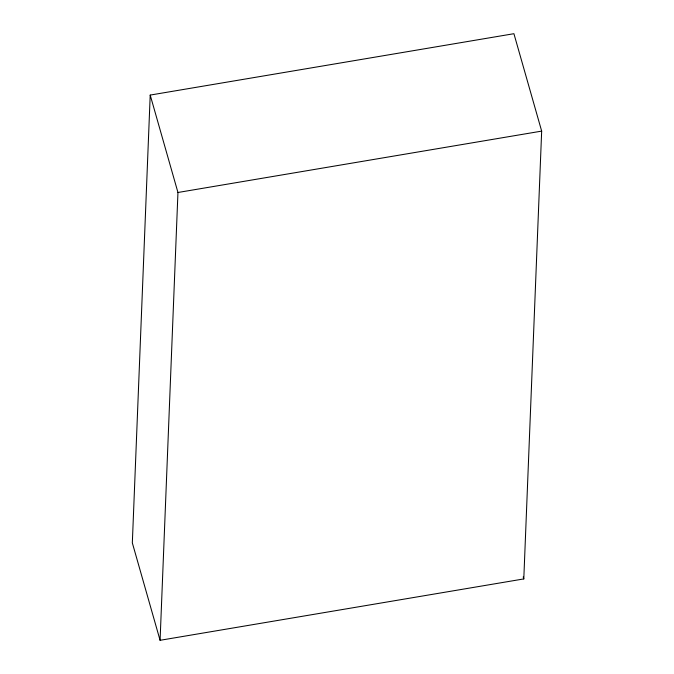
<?xml version="1.0" encoding="UTF-8"?>
<svg xmlns="http://www.w3.org/2000/svg" width="674" height="674" viewBox="0 0 674 674"><rect width="100%" height="100%" fill="white"/><g stroke="black" fill="none" stroke-linecap="round" stroke-linejoin="round"><path stroke-width="1.01" d="M150.209 95.076L132.331 542.89L160.083 640.3L523.791 578.924L541.669 131.11L513.917 33.7L150.209 95.076L177.953 192.486L160.083 640.3M177.953 192.486L541.669 131.11M523.218 576.91L523.791 578.924"/></g></svg>
